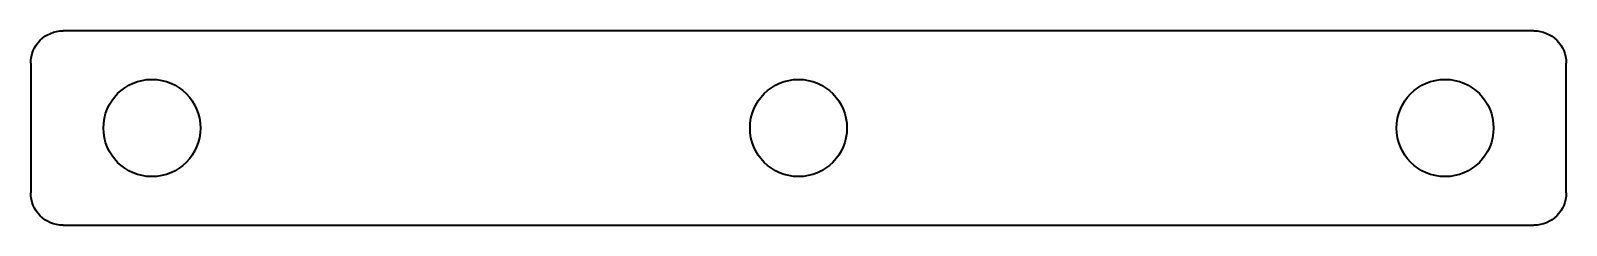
# Model space of a CAD drawing. Header units: millimetres. Extents: x 504.7 to 599.7, y 499.6 to 511.6.
import ezdxf

# ---------------------------------------------------------------- set-up
doc = ezdxf.new("R2010")
doc.units = ezdxf.units.MM
doc.linetypes.add('Ciągła', pattern=[0])
doc.layers.add('Widoczne (ISO)', color=7, linetype='Ciągła', lineweight=35)

msp = doc.modelspace()

# ---------------------------------------------------------------- linework, layer by layer
at = {"layer": 'Widoczne (ISO)', "ltscale": 0.921053}
for p, q in [((597.741, 511.647), (506.741, 511.647)), ((504.741, 509.647), (504.741, 501.647)), ((599.741, 501.647), (599.741, 509.647)), ((506.741, 499.647), (597.741, 499.647))]:
    msp.add_line(p, q, dxfattribs=at)
for centre in [(512.241, 505.647), (552.241, 505.647), (592.241, 505.647)]:
    msp.add_circle(centre, 3, dxfattribs=at)
at = {"layer": 'Widoczne (ISO)', "ltscale": 0.921053, "extrusion": (0, 0, -1)}
for centre, start, end in [((-506.741, 509.647), 0, 90), ((-597.741, 509.647), 90, 180), ((-506.741, 501.647), 270, 0), ((-597.741, 501.647), 180, 270)]:
    msp.add_arc(centre, 2, start, end, dxfattribs=at)

doc.saveas('drawing.dxf')
